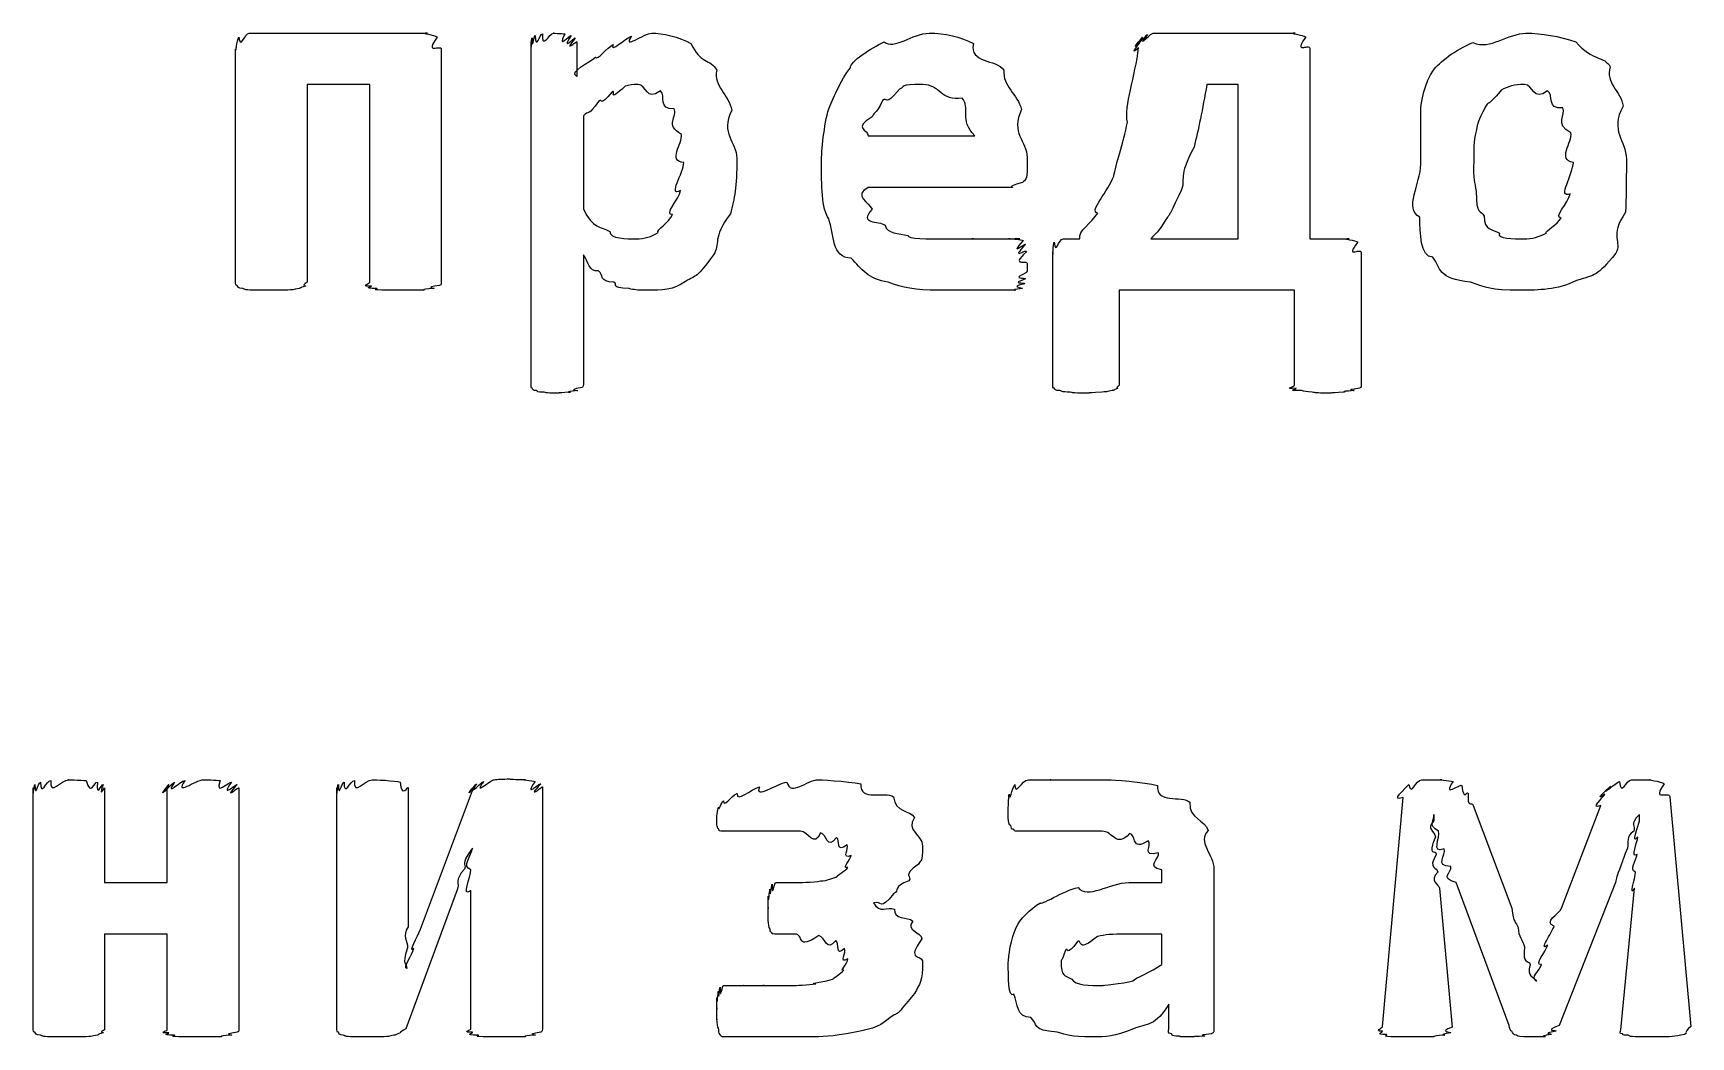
# Model space of a CAD drawing. Header units: millimetres. Extents: x 25 to 190, y 204 to 253.
# Drawn here: x 76.9 to 88.27, y 245.19 to 252.07 of the extents above; entities that cross this region are included whole.
import ezdxf

# ---------------------------------------------------------------- set-up
doc = ezdxf.new("R2010")
doc.units = ezdxf.units.MM
doc.layers.get('0').update_dxf_attribs({"linetype": 'CONTINUOUS'})

msp = doc.modelspace()

# ---------------------------------------------------------------- linework, layer by layer
at = {"color": 0}
for p, q in [((78.3816, 252.073), (79.605, 252.073)), ((80.3162, 249.665), (80.3162, 252.013)), ((80.6305, 252.013), (80.6305, 251.776)), ((84.5841, 252.073), (85.5595, 252.073)), ((78.2877, 250.365), (78.2877, 251.963)), ((79.6989, 251.963), (79.6989, 250.365)), ((85.659, 251.969), (85.659, 250.662)), ((79.2081, 251.721), (78.7785, 251.721)), ((78.7785, 251.721), (78.7785, 250.365)), ((79.2081, 250.365), (79.2081, 251.721)), ((85.1683, 251.721), (84.9535, 251.721)), ((85.1683, 250.662), (85.1683, 251.721)), ((80.6746, 251.506), (80.6746, 250.866)), ((82.6287, 251.368), (83.3617, 251.368)), ((81.3636, 251.186), (81.3636, 251.186)), ((81.7273, 251.214), (81.7273, 251.214)), ((83.7198, 251.219), (83.7198, 251.158)), ((87.4681, 251.186), (87.4681, 251.186)), ((87.8321, 251.208), (87.8321, 251.208)), ((83.6154, 251.015), (82.6287, 251.015)), ((83.9668, 250.662), (84.0825, 250.662)), ((84.5675, 250.662), (85.1683, 250.662)), ((85.659, 250.662), (85.9289, 250.662)), ((80.6746, 250.552), (80.6746, 249.665)), ((83.8951, 249.665), (83.8951, 250.569)), ((86.0118, 250.569), (86.0118, 249.665)), ((85.5543, 250.31), (84.3523, 250.31)), ((84.3523, 250.31), (84.3523, 249.659)), ((85.5543, 249.659), (85.5543, 250.31)), ((76.8985, 245.243), (76.8985, 246.896)), ((77.3892, 246.896), (77.3892, 246.246)), ((77.8192, 246.246), (77.8192, 246.896)), ((78.3096, 246.896), (78.3096, 245.243)), ((78.9824, 245.243), (78.9824, 246.896)), ((79.4727, 246.896), (79.4727, 245.943)), ((79.5556, 245.926), (79.9193, 246.896)), ((80.3935, 246.902), (80.3935, 245.243)), ((86.4277, 246.952), (86.5657, 246.952)), ((87.8664, 246.952), (87.9987, 246.952)), ((86.1579, 245.259), (86.3011, 246.83)), ((86.7805, 246.775), (87.0451, 246.07)), ((87.3869, 246.07), (87.6572, 246.775)), ((88.1309, 246.835), (88.2745, 245.259)), ((86.5106, 246.714), (86.5106, 246.67)), ((87.9217, 246.67), (87.9217, 246.714)), ((84.6434, 246.246), (84.6434, 246.334)), ((85.0015, 246.339), (85.0015, 245.243)), ((77.3892, 246.246), (77.8192, 246.246)), ((79.8089, 246.196), (79.4561, 245.243)), ((79.9028, 245.243), (79.9028, 246.191)), ((81.9933, 246.246), (82.1422, 246.246)), ((84.4173, 246.246), (84.6434, 246.246)), ((86.5491, 246.207), (86.6373, 245.254)), ((87.0285, 245.265), (86.6648, 246.246)), ((87.7563, 246.246), (87.3704, 245.265)), ((87.7947, 245.237), (87.8886, 246.207)), ((82.6714, 246.108), (82.6657, 246.108)), ((77.8192, 245.893), (77.3892, 245.893)), ((77.3892, 245.893), (77.3892, 245.237)), ((77.8192, 245.237), (77.8192, 245.893)), ((82.1256, 245.893), (81.9877, 245.893)), ((84.6434, 245.893), (84.4063, 245.893)), ((84.6434, 245.684), (84.6434, 245.893)), ((83.0019, 245.7), (83.0019, 245.7)), ((84.6928, 245.243), (84.6928, 245.413))]:
    msp.add_line(p, q, dxfattribs=at)
for points in [[(78.2877, 251.963), (78.2877, 251.919), (78.2948, 252.027), (78.3096, 252.046)], [(78.3096, 252.046), (78.3209, 251.955), (78.3512, 252.073), (78.3816, 252.073)], [(79.605, 252.073), (79.5472, 252.073), (79.6562, 252.064), (79.6713, 252.046)], [(79.6713, 252.046), (79.5803, 251.919), (79.6989, 251.999), (79.6989, 251.963)], [(80.3162, 252.013), (80.3162, 251.93), (80.3176, 252.036), (80.3219, 252.04)], [(80.3219, 252.04), (80.3233, 251.941), (80.3328, 252.053), (80.3437, 252.057)], [(80.3437, 252.057), (80.3494, 251.952), (80.3741, 252.068), (80.3935, 252.068)], [(80.3935, 252.068), (80.3892, 251.955), (80.4404, 252.073), (80.4704, 252.073)], [(80.4704, 252.073), (80.4513, 252.073), (80.5286, 252.071), (80.5476, 252.068)], [(80.5476, 252.068), (80.4884, 251.952), (80.5808, 252.064), (80.5917, 252.057)], [(80.5917, 252.057), (80.5145, 251.941), (80.6154, 252.047), (80.6192, 252.04)], [(80.6192, 252.04), (80.5258, 251.926), (80.6305, 252.024), (80.6305, 252.013)], [(80.7572, 251.908), (80.7681, 251.882), (80.8373, 251.974), (80.8785, 251.996)], [(80.8785, 251.996), (80.8524, 251.93), (80.9639, 252.04), (81.0052, 252.052)], [(81.0052, 252.052), (80.9364, 251.955), (81.0948, 252.073), (81.1431, 252.073)], [(81.1431, 252.073), (81.2091, 252.073), (81.3386, 252.049), (81.413, 252.002)], [(81.413, 252.002), (81.4737, 251.864), (81.5453, 251.897), (81.5894, 251.82)], [(82.5073, 251.836), (82.5031, 251.875), (82.6463, 251.972), (82.7387, 252.013)], [(82.7387, 252.013), (82.8051, 251.955), (82.9331, 252.073), (83.0474, 252.073)], [(83.0474, 252.073), (83.1536, 252.073), (83.2651, 252.049), (83.3508, 252.002)], [(83.3508, 252.002), (83.3229, 251.864), (83.505, 251.897), (83.56, 251.82)], [(84.4846, 251.974), (84.4091, 251.904), (84.4917, 252.002), (84.4959, 252.013)], [(84.4959, 252.013), (84.4158, 251.93), (84.504, 252.038), (84.5125, 252.046)], [(84.5125, 252.046), (84.4352, 251.944), (84.5344, 252.058), (84.5453, 252.063)], [(84.5453, 252.063), (84.4571, 251.955), (84.569, 252.073), (84.5841, 252.073)], [(85.5595, 252.073), (85.5045, 252.073), (85.6121, 252.064), (85.6312, 252.046)], [(85.6312, 252.046), (85.5405, 251.922), (85.659, 252.005), (85.659, 251.969)], [(86.5092, 251.82), (86.542, 251.867), (86.6606, 251.963), (86.7791, 252.008)], [(86.7791, 252.008), (86.8976, 251.955), (87.0218, 252.073), (87.1432, 252.073)], [(87.1432, 252.073), (87.2504, 252.073), (87.3704, 252.053), (87.4847, 252.013)], [(87.4847, 252.013), (87.6004, 251.878), (87.6804, 251.919), (87.7217, 251.842)], [(80.6305, 251.776), (80.5699, 251.809), (80.7159, 251.871), (80.7572, 251.908)], [(84.4077, 251.462), (84.3827, 251.573), (84.4628, 251.776), (84.4846, 251.974)], [(81.5894, 251.82), (81.5647, 251.71), (81.6723, 251.651), (81.6942, 251.544)], [(82.3584, 251.555), (82.3778, 251.602), (82.4438, 251.759), (82.5073, 251.836)], [(83.56, 251.82), (83.5505, 251.71), (83.6553, 251.652), (83.6814, 251.55)], [(86.421, 251.539), (86.421, 251.591), (86.45, 251.743), (86.5092, 251.82)], [(87.7217, 251.842), (87.6847, 251.728), (87.7947, 251.678), (87.8099, 251.572)], [(80.8729, 251.671), (80.7752, 251.555), (80.8122, 251.634), (80.7791, 251.605)], [(80.9611, 251.71), (80.8344, 251.588), (80.9018, 251.689), (80.8729, 251.671)], [(81.0493, 251.721), (81.0108, 251.721), (80.99, 251.716), (80.9611, 251.71)], [(81.2038, 251.677), (81.1018, 251.602), (81.1114, 251.721), (81.0493, 251.721)], [(81.2973, 251.555), (81.183, 251.544), (81.2437, 251.646), (81.2038, 251.677)], [(82.8435, 251.688), (82.7387, 251.562), (82.761, 251.643), (82.7278, 251.611)], [(83.0033, 251.721), (82.8298, 251.721), (82.8904, 251.71), (82.8435, 251.688)], [(83.2735, 251.627), (83.1275, 251.602), (83.1247, 251.721), (83.0033, 251.721)], [(84.9535, 251.721), (84.9231, 251.551), (84.8942, 251.408), (84.8653, 251.291)], [(86.9721, 251.682), (86.8645, 251.551), (86.8962, 251.619), (86.8673, 251.572)], [(87.1319, 251.721), (87.0673, 251.721), (87.0162, 251.707), (86.9721, 251.682)], [(87.2917, 251.677), (87.1926, 251.602), (87.194, 251.721), (87.1319, 251.721)], [(87.3965, 251.561), (87.2808, 251.547), (87.3358, 251.651), (87.2917, 251.677)], [(80.7791, 251.605), (80.7089, 251.5), (80.7103, 251.546), (80.6746, 251.506)], [(81.347, 251.379), (81.2313, 251.441), (81.3223, 251.503), (81.2973, 251.555)], [(81.6942, 251.544), (81.6088, 251.382), (81.7273, 251.331), (81.7273, 251.214)], [(82.3087, 251.186), (82.3087, 251.265), (82.3253, 251.445), (82.3584, 251.555)], [(82.7278, 251.611), (82.6752, 251.5), (82.6742, 251.544), (82.6562, 251.5)], [(83.3617, 251.368), (83.2485, 251.478), (83.3356, 251.564), (83.2735, 251.627)], [(83.6814, 251.55), (83.6013, 251.386), (83.7198, 251.336), (83.7198, 251.219)], [(86.421, 251.175), (86.421, 251.254), (86.421, 251.429), (86.421, 251.539)], [(86.8673, 251.572), (86.8066, 251.456), (86.8151, 251.467), (86.8013, 251.401)], [(87.4518, 251.39), (87.3319, 251.448), (87.4215, 251.513), (87.3965, 251.561)], [(87.8099, 251.572), (87.7136, 251.397), (87.8321, 251.343), (87.8321, 251.208)], [(82.6562, 251.5), (82.5211, 251.415), (82.6287, 251.415), (82.6287, 251.368)], [(84.3139, 251.092), (84.3276, 251.17), (84.3813, 251.318), (84.4077, 251.462)], [(81.3636, 251.186), (81.2493, 251.194), (81.358, 251.316), (81.347, 251.379)], [(86.8013, 251.401), (86.7805, 251.327), (86.7847, 251.27), (86.7847, 251.197)], [(87.4681, 251.186), (87.3538, 251.202), (87.4628, 251.327), (87.4518, 251.39)], [(81.3414, 250.993), (81.2493, 250.945), (81.3636, 251.12), (81.3636, 251.186)], [(81.7273, 251.214), (81.7273, 251.007), (81.7122, 250.946), (81.6832, 250.833)], [(82.3584, 250.8), (82.3087, 250.863), (82.3087, 251.038), (82.3087, 251.186)], [(84.8653, 251.291), (84.7506, 251.081), (84.8099, 251.073), (84.7771, 250.993)], [(86.7847, 251.197), (86.7805, 251.062), (86.7904, 251.054), (86.8013, 250.988)], [(87.4462, 250.971), (87.3538, 250.934), (87.4681, 251.109), (87.4681, 251.186)], [(87.8321, 251.208), (87.8321, 251.011), (87.8293, 250.954), (87.8265, 250.844)], [(83.7198, 251.158), (83.7198, 251.059), (83.7089, 251.07), (83.687, 251.048)], [(84.2038, 250.839), (84.1403, 250.85), (84.2807, 250.993), (84.3139, 251.092)], [(86.4154, 250.811), (86.3025, 250.868), (86.421, 251.038), (86.421, 251.175)], [(81.2864, 250.828), (81.2229, 250.824), (81.3304, 250.934), (81.3414, 250.993)], [(82.6287, 251.015), (82.5211, 250.96), (82.6368, 250.91), (82.6562, 250.866)], [(83.687, 251.048), (83.5572, 251.015), (83.6401, 251.015), (83.6154, 251.015)], [(84.7771, 250.993), (84.6847, 250.802), (84.7079, 250.846), (84.6723, 250.795)], [(86.8013, 250.988), (86.8027, 250.817), (86.8303, 250.868), (86.8564, 250.817)], [(87.3855, 250.806), (87.3277, 250.806), (87.4353, 250.908), (87.4462, 250.971)], [(80.6746, 250.866), (80.735, 250.731), (80.797, 250.748), (80.8563, 250.712)], [(82.6562, 250.866), (82.5581, 250.758), (82.7031, 250.789), (82.7444, 250.756)], [(87.8265, 250.844), (87.7108, 250.676), (87.8046, 250.643), (87.7605, 250.563)], [(81.1872, 250.706), (81.172, 250.72), (81.2602, 250.775), (81.2864, 250.828)], [(81.6832, 250.833), (81.5538, 250.665), (81.6183, 250.629), (81.5675, 250.552)], [(82.513, 250.53), (82.3778, 250.53), (82.3944, 250.693), (82.3584, 250.8)], [(82.7444, 250.756), (82.7567, 250.696), (82.8379, 250.702), (82.9042, 250.685)], [(84.0825, 250.662), (84.0631, 250.714), (84.1664, 250.773), (84.2038, 250.839)], [(84.6723, 250.795), (84.6145, 250.702), (84.6032, 250.702), (84.5675, 250.662)], [(86.5036, 250.536), (86.4168, 250.537), (86.4154, 250.704), (86.4154, 250.811)], [(86.8564, 250.817), (86.8535, 250.717), (86.917, 250.73), (86.9611, 250.701)], [(87.2808, 250.701), (87.2726, 250.714), (87.3594, 250.762), (87.3855, 250.806)], [(80.8563, 250.712), (80.8524, 250.662), (80.9748, 250.662), (81.0383, 250.662)], [(81.0383, 250.662), (81.0906, 250.662), (81.1459, 250.676), (81.1872, 250.706)], [(82.9042, 250.685), (82.889, 250.662), (83.0502, 250.662), (83.1465, 250.662)], [(83.1465, 250.662), (83.1797, 250.662), (83.2915, 250.662), (83.3508, 250.662)], [(83.3508, 250.662), (83.2968, 250.662), (83.4581, 250.662), (83.4993, 250.662)], [(83.4993, 250.662), (83.4993, 250.662), (83.578, 250.662), (83.6041, 250.662)], [(83.6041, 250.662), (83.5547, 250.662), (83.6553, 250.662), (83.6704, 250.662)], [(83.6704, 250.662), (83.5794, 250.662), (83.6884, 250.658), (83.6923, 250.651)], [(83.6923, 250.651), (83.5903, 250.533), (83.7046, 250.638), (83.7089, 250.624)], [(83.7089, 250.624), (83.5988, 250.508), (83.7145, 250.596), (83.7145, 250.574)], [(83.8951, 250.569), (83.8951, 250.519), (83.8976, 250.629), (83.9061, 250.64)], [(83.9061, 250.64), (83.9128, 250.544), (83.9364, 250.662), (83.9668, 250.662)], [(85.9289, 250.662), (85.8682, 250.662), (85.9786, 250.654), (85.9896, 250.64)], [(85.9896, 250.64), (85.8933, 250.519), (86.0118, 250.605), (86.0118, 250.569)], [(86.9611, 250.701), (86.9417, 250.662), (87.0603, 250.662), (87.1266, 250.662)], [(87.1266, 250.662), (87.1844, 250.662), (87.2367, 250.675), (87.2808, 250.701)], [(80.7791, 250.442), (80.7089, 250.431), (80.7103, 250.511), (80.6746, 250.552)], [(81.5675, 250.552), (81.4518, 250.394), (81.4518, 250.414), (81.3745, 250.37)], [(82.7663, 250.365), (82.6311, 250.383), (82.5817, 250.456), (82.513, 250.53)], [(83.7145, 250.574), (83.6013, 250.464), (83.7198, 250.524), (83.7198, 250.492)], [(86.7625, 250.365), (86.5339, 250.387), (86.5614, 250.461), (86.5036, 250.536)], [(87.7605, 250.563), (87.6226, 250.398), (87.6254, 250.42), (87.4903, 250.376)], [(80.8838, 250.365), (80.7791, 250.367), (80.815, 250.412), (80.7791, 250.442)], [(83.7089, 250.387), (83.5946, 250.349), (83.7061, 250.365), (83.7036, 250.354)], [(83.7145, 250.431), (83.5988, 250.376), (83.7117, 250.401), (83.7089, 250.387)], [(83.7198, 250.492), (83.7198, 250.409), (83.7173, 250.449), (83.7145, 250.431)], [(78.2987, 250.343), (78.2877, 250.339), (78.2877, 250.357), (78.2877, 250.365)], [(78.3375, 250.321), (78.3015, 250.323), (78.3057, 250.334), (78.2987, 250.343)], [(78.4091, 250.31), (78.3389, 250.312), (78.3551, 250.317), (78.3375, 250.321)], [(78.5301, 250.31), (78.4006, 250.31), (78.4419, 250.31), (78.4091, 250.31)], [(78.6462, 250.31), (78.6144, 250.31), (78.577, 250.31), (78.5301, 250.31)], [(78.7231, 250.321), (78.6765, 250.312), (78.679, 250.312), (78.6462, 250.31)], [(78.7672, 250.337), (78.7178, 250.323), (78.7453, 250.328), (78.7231, 250.321)], [(78.7785, 250.365), (78.7315, 250.334), (78.7742, 250.344), (78.7672, 250.337)], [(79.2194, 250.337), (79.1365, 250.334), (79.2081, 250.354), (79.2081, 250.365)], [(79.2579, 250.321), (79.1503, 250.323), (79.2261, 250.333), (79.2194, 250.337)], [(79.3351, 250.31), (79.1877, 250.312), (79.2759, 250.317), (79.2579, 250.321)], [(79.4561, 250.31), (79.3708, 250.31), (79.3679, 250.31), (79.3351, 250.31)], [(79.5722, 250.31), (79.4674, 250.31), (79.5031, 250.31), (79.4561, 250.31)], [(79.6491, 250.321), (79.5295, 250.312), (79.605, 250.312), (79.5722, 250.31)], [(79.6879, 250.343), (79.5666, 250.323), (79.6671, 250.328), (79.6491, 250.321)], [(79.6989, 250.365), (79.6989, 250.339), (79.6946, 250.349), (79.6879, 250.343)], [(80.9886, 250.321), (80.8482, 250.328), (80.9198, 250.346), (80.8838, 250.365)], [(81.11, 250.31), (81.0355, 250.31), (81.0246, 250.312), (80.9886, 250.321)], [(81.3745, 250.37), (81.2973, 250.31), (81.2091, 250.31), (81.11, 250.31)], [(83.1137, 250.31), (82.9483, 250.31), (82.8657, 250.328), (82.7663, 250.365)], [(83.3286, 250.31), (83.1578, 250.31), (83.1906, 250.31), (83.1137, 250.31)], [(83.505, 250.31), (83.4072, 250.31), (83.3949, 250.31), (83.3286, 250.31)], [(83.6316, 250.31), (83.5106, 250.31), (83.5561, 250.31), (83.505, 250.31)], [(83.687, 250.321), (83.5766, 250.31), (83.6648, 250.31), (83.6316, 250.31)], [(83.7036, 250.354), (83.5875, 250.328), (83.6937, 250.332), (83.687, 250.321)], [(87.11, 250.31), (86.8839, 250.31), (86.8796, 250.328), (86.7625, 250.365)], [(87.4903, 250.376), (87.3538, 250.31), (87.2314, 250.31), (87.11, 250.31)], [(80.3219, 249.637), (80.3162, 249.634), (80.3162, 249.654), (80.3162, 249.665)], [(80.3494, 249.621), (80.3271, 249.619), (80.3286, 249.63), (80.3219, 249.637)], [(80.4044, 249.61), (80.3522, 249.608), (80.3631, 249.614), (80.3494, 249.621)], [(80.4926, 249.604), (80.4002, 249.604), (80.4291, 249.607), (80.4044, 249.61)], [(80.5808, 249.61), (80.4704, 249.604), (80.5286, 249.604), (80.4926, 249.604)], [(80.6358, 249.621), (80.5173, 249.608), (80.6055, 249.61), (80.5808, 249.61)], [(80.6633, 249.642), (80.5438, 249.619), (80.6496, 249.625), (80.6358, 249.621)], [(80.6746, 249.665), (80.6718, 249.637), (80.6704, 249.651), (80.6633, 249.642)], [(83.9061, 249.637), (83.8951, 249.634), (83.8951, 249.654), (83.8951, 249.665)], [(83.9445, 249.621), (83.9089, 249.619), (83.9128, 249.63), (83.9061, 249.637)], [(84.0161, 249.61), (83.9459, 249.612), (83.9625, 249.618), (83.9445, 249.621)], [(84.1319, 249.604), (84.0052, 249.604), (84.0451, 249.607), (84.0161, 249.61)], [(84.2313, 249.61), (84.0934, 249.604), (84.1721, 249.604), (84.1319, 249.604)], [(84.303, 249.621), (84.2656, 249.612), (84.2603, 249.614), (84.2313, 249.61)], [(84.3414, 249.637), (84.303, 249.619), (84.3209, 249.625), (84.303, 249.621)], [(84.3523, 249.659), (84.3167, 249.63), (84.3485, 249.641), (84.3414, 249.637)], [(85.5652, 249.637), (85.4714, 249.63), (85.5543, 249.648), (85.5543, 249.659)], [(85.6036, 249.621), (85.4851, 249.619), (85.5719, 249.63), (85.5652, 249.637)], [(85.6753, 249.61), (85.6396, 249.612), (85.6216, 249.618), (85.6036, 249.621)], [(85.78, 249.604), (85.6989, 249.604), (85.7042, 249.607), (85.6753, 249.61)], [(85.8905, 249.61), (85.7829, 249.604), (85.8241, 249.604), (85.78, 249.604)], [(85.9621, 249.621), (85.8421, 249.612), (85.9194, 249.614), (85.8905, 249.61)], [(86.0005, 249.637), (85.8795, 249.619), (85.9801, 249.625), (85.9621, 249.621)], [(86.0118, 249.665), (86.0118, 249.634), (86.0076, 249.645), (86.0005, 249.637)], [(76.8985, 246.896), (76.8985, 246.804), (76.9013, 246.91), (76.9098, 246.918)], [(76.9098, 246.918), (76.9126, 246.819), (76.9288, 246.931), (76.9482, 246.935)], [(76.9482, 246.935), (76.9497, 246.83), (76.9895, 246.946), (77.0199, 246.946)], [(77.0199, 246.946), (77.0117, 246.833), (77.0929, 246.952), (77.1412, 246.952)], [(77.1412, 246.952), (77.1109, 246.952), (77.2322, 246.949), (77.2626, 246.946)], [(77.2626, 246.946), (77.2915, 246.83), (77.3204, 246.942), (77.3395, 246.935)], [(77.3395, 246.935), (77.3285, 246.819), (77.3698, 246.925), (77.3783, 246.918)], [(77.3783, 246.918), (77.3423, 246.808), (77.3892, 246.907), (77.3892, 246.896)], [(77.8192, 246.896), (77.7476, 246.808), (77.8221, 246.914), (77.8302, 246.918)], [(77.8302, 246.918), (77.7614, 246.819), (77.8496, 246.931), (77.8686, 246.935)], [(77.8686, 246.935), (77.7984, 246.83), (77.9103, 246.946), (77.9406, 246.946)], [(77.9406, 246.946), (77.8605, 246.833), (78.015, 246.952), (78.0673, 246.952)], [(78.0673, 246.952), (78.0782, 246.952), (78.1526, 246.949), (78.183, 246.946)], [(78.183, 246.946), (78.1403, 246.83), (78.2408, 246.942), (78.2602, 246.935)], [(78.2602, 246.935), (78.1773, 246.819), (78.2906, 246.925), (78.2987, 246.918)], [(78.2987, 246.918), (78.1914, 246.804), (78.3096, 246.903), (78.3096, 246.896)], [(78.9824, 246.896), (78.9824, 246.804), (78.9852, 246.91), (78.9933, 246.918)], [(78.9933, 246.918), (78.9961, 246.819), (79.0127, 246.931), (79.0317, 246.935)], [(79.0317, 246.935), (79.0332, 246.83), (79.0734, 246.946), (79.1034, 246.946)], [(79.1034, 246.946), (79.0952, 246.833), (79.1767, 246.952), (79.2247, 246.952)], [(79.2247, 246.952), (79.2385, 246.952), (79.3845, 246.946), (79.4177, 246.935)], [(79.4177, 246.935), (79.4262, 246.815), (79.4727, 246.914), (79.4727, 246.896)], [(79.9193, 246.896), (79.8449, 246.808), (79.9303, 246.916), (79.9412, 246.924)], [(79.9412, 246.924), (79.871, 246.822), (79.9715, 246.936), (79.991, 246.94)], [(79.991, 246.94), (79.9112, 246.833), (80.0365, 246.952), (80.0626, 246.952)], [(80.0626, 246.952), (80.0806, 246.954), (80.1232, 246.957), (80.1673, 246.957)], [(80.1673, 246.957), (80.1688, 246.954), (80.2474, 246.954), (80.2778, 246.952)], [(80.2778, 246.952), (80.228, 246.952), (80.3286, 246.947), (80.3437, 246.94)], [(80.3437, 246.94), (80.2612, 246.822), (80.3741, 246.931), (80.3822, 246.924)], [(80.3822, 246.924), (80.2749, 246.808), (80.3935, 246.908), (80.3935, 246.902)], [(81.7287, 246.858), (81.7259, 246.789), (81.8236, 246.891), (81.8829, 246.902)], [(81.8829, 246.902), (81.8444, 246.815), (82.0043, 246.926), (82.0706, 246.935)], [(82.0706, 246.935), (82.0981, 246.833), (82.211, 246.952), (82.2854, 246.952)], [(82.2854, 246.952), (82.2773, 246.952), (82.4893, 246.942), (82.5775, 246.924)], [(82.5775, 246.924), (82.5722, 246.797), (82.7401, 246.876), (82.8036, 246.835)], [(83.596, 246.852), (83.6013, 246.789), (83.6154, 246.896), (83.6344, 246.918)], [(83.6344, 246.918), (83.6373, 246.833), (83.6842, 246.952), (83.7283, 246.952)], [(83.7283, 246.952), (83.7255, 246.952), (83.8232, 246.952), (83.8824, 246.952)], [(83.8824, 246.952), (83.844, 246.952), (84.0038, 246.952), (84.0701, 246.952)], [(84.0701, 246.952), (84.0976, 246.952), (84.2091, 246.952), (84.2793, 246.952)], [(84.2793, 246.952), (84.2987, 246.952), (84.5234, 246.937), (84.6155, 246.913)], [(84.6155, 246.913), (84.6007, 246.782), (84.781, 246.848), (84.836, 246.797)], [(86.3011, 246.83), (86.202, 246.793), (86.3205, 246.899), (86.3395, 246.918)], [(86.3395, 246.918), (86.3561, 246.833), (86.3865, 246.952), (86.4277, 246.952)], [(86.5657, 246.952), (86.5173, 246.952), (86.6207, 246.947), (86.6429, 246.94)], [(86.6429, 246.94), (86.5657, 246.822), (86.6881, 246.926), (86.7033, 246.913)], [(86.7033, 246.913), (86.716, 246.797), (86.7364, 246.882), (86.7473, 246.858)], [(87.6847, 246.852), (87.5979, 246.793), (87.708, 246.896), (87.7231, 246.907)], [(87.7231, 246.907), (87.6307, 246.819), (87.7616, 246.932), (87.7838, 246.94)], [(87.7838, 246.94), (87.7919, 246.833), (87.8336, 246.952), (87.8664, 246.952)], [(87.9987, 246.952), (87.9574, 246.952), (88.0731, 246.942), (88.0925, 246.924)], [(88.0925, 246.924), (87.9987, 246.797), (88.1271, 246.876), (88.1309, 246.835)], [(81.5908, 246.692), (81.5908, 246.689), (81.5936, 246.745), (81.6021, 246.764)], [(81.6021, 246.764), (81.6046, 246.727), (81.6197, 246.797), (81.6349, 246.808)], [(81.6349, 246.808), (81.6377, 246.753), (81.6846, 246.838), (81.7287, 246.858)], [(82.8036, 246.835), (82.8146, 246.72), (82.9137, 246.75), (82.9469, 246.692)], [(83.5903, 246.753), (83.5903, 246.745), (83.5918, 246.83), (83.596, 246.852)], [(83.5903, 246.687), (83.5903, 246.678), (83.5903, 246.731), (83.5903, 246.753)], [(84.836, 246.797), (84.8321, 246.678), (84.9369, 246.681), (84.963, 246.604)], [(86.7473, 246.858), (86.7378, 246.749), (86.7696, 246.808), (86.7805, 246.775)], [(87.6572, 246.775), (87.5757, 246.745), (87.6734, 246.83), (87.6847, 246.852)], [(81.5908, 246.643), (81.5908, 246.643), (81.5908, 246.673), (81.5908, 246.692)], [(81.6021, 246.615), (81.5936, 246.616), (81.5936, 246.632), (81.5908, 246.643)], [(82.9469, 246.692), (82.8834, 246.605), (83.0019, 246.572), (83.0019, 246.499)], [(83.6069, 246.637), (83.5932, 246.639), (83.5932, 246.668), (83.5903, 246.687)], [(83.6291, 246.61), (83.6083, 246.612), (83.614, 246.626), (83.6069, 246.637)], [(86.5106, 246.67), (86.4553, 246.612), (86.5173, 246.6), (86.5216, 246.56)], [(86.5434, 246.599), (86.4623, 246.639), (86.5216, 246.677), (86.5106, 246.714)], [(87.9217, 246.714), (87.8512, 246.639), (87.8967, 246.639), (87.8829, 246.599)], [(87.9105, 246.56), (87.8582, 246.495), (87.9175, 246.637), (87.9217, 246.67)], [(81.6183, 246.599), (81.6021, 246.601), (81.6046, 246.607), (81.6021, 246.615)], [(81.6349, 246.599), (81.6158, 246.599), (81.6254, 246.599), (81.6183, 246.599)], [(81.6956, 246.599), (81.631, 246.599), (81.6462, 246.599), (81.6349, 246.599)], [(81.8003, 246.599), (81.6903, 246.599), (81.7245, 246.599), (81.6956, 246.599)], [(81.9549, 246.599), (81.8914, 246.599), (81.8444, 246.599), (81.8003, 246.599)], [(82.1641, 246.599), (82.0127, 246.599), (82.0166, 246.599), (81.9549, 246.599)], [(82.302, 246.587), (82.2593, 246.48), (82.2152, 246.599), (82.1641, 246.599)], [(82.4121, 246.555), (82.3433, 246.466), (82.3461, 246.579), (82.302, 246.587)], [(82.484, 246.505), (82.4025, 246.44), (82.441, 246.543), (82.4121, 246.555)], [(83.6567, 246.599), (83.6235, 246.599), (83.6359, 246.601), (83.6291, 246.61)], [(83.7283, 246.599), (83.6482, 246.599), (83.6704, 246.599), (83.6567, 246.599)], [(83.8496, 246.599), (83.7145, 246.599), (83.7614, 246.599), (83.7283, 246.599)], [(84.0147, 246.599), (83.928, 246.599), (83.8962, 246.599), (83.8496, 246.599)], [(84.2352, 246.599), (84.0564, 246.599), (84.0811, 246.599), (84.0147, 246.599)], [(84.4229, 246.582), (84.3291, 246.48), (84.3082, 246.599), (84.2352, 246.599)], [(84.5495, 246.532), (84.431, 246.458), (84.4737, 246.571), (84.4229, 246.582)], [(84.6212, 246.45), (84.4973, 246.414), (84.5827, 246.511), (84.5495, 246.532)], [(84.963, 246.604), (84.8829, 246.524), (85.0015, 246.439), (85.0015, 246.339)], [(86.5216, 246.56), (86.4623, 246.414), (86.5269, 246.479), (86.5269, 246.439)], [(86.5822, 246.477), (86.4884, 246.44), (86.5572, 246.557), (86.5434, 246.599)], [(87.8829, 246.599), (87.8223, 246.561), (87.8526, 246.523), (87.8388, 246.483)], [(87.9052, 246.439), (87.8554, 246.414), (87.9105, 246.519), (87.9105, 246.56)], [(79.9137, 246.483), (79.8202, 246.356), (79.8766, 246.386), (79.8587, 246.339)], [(79.9028, 246.334), (79.834, 246.356), (79.9098, 246.435), (79.9137, 246.483)], [(82.5115, 246.433), (82.4399, 246.4), (82.5017, 246.485), (82.484, 246.505)], [(82.4893, 246.35), (82.4399, 246.341), (82.5115, 246.403), (82.5115, 246.433)], [(83.0019, 246.499), (83.0019, 246.37), (82.9924, 246.412), (82.9744, 246.373)], [(84.6434, 246.334), (84.5273, 246.348), (84.6349, 246.417), (84.6212, 246.45)], [(86.5269, 246.439), (86.4665, 246.334), (86.5339, 246.357), (86.5382, 246.318)], [(86.6263, 246.356), (86.5131, 246.359), (86.596, 246.436), (86.5822, 246.477)], [(87.8388, 246.483), (87.7919, 246.363), (87.8085, 246.402), (87.7947, 246.362)], [(87.8939, 246.318), (87.8473, 246.334), (87.9009, 246.397), (87.9052, 246.439)], [(79.8587, 246.339), (79.787, 246.26), (79.8269, 246.243), (79.8089, 246.196)], [(79.9028, 246.191), (79.8311, 246.138), (79.9028, 246.286), (79.9028, 246.334)], [(82.4177, 246.29), (82.4096, 246.293), (82.4742, 246.329), (82.4893, 246.35)], [(82.9744, 246.373), (82.8506, 246.29), (82.9374, 246.293), (82.9084, 246.257)], [(86.5382, 246.318), (86.4732, 246.253), (86.5449, 246.24), (86.5491, 246.207)], [(86.6648, 246.246), (86.5434, 246.279), (86.6401, 246.315), (86.6263, 246.356)], [(87.7947, 246.362), (87.763, 246.282), (87.7672, 246.282), (87.7563, 246.246)], [(87.8886, 246.207), (87.8445, 246.136), (87.8939, 246.276), (87.8939, 246.318)], [(81.9436, 246.152), (81.9464, 246.087), (81.9506, 246.191), (81.9549, 246.202)], [(81.9549, 246.202), (81.9549, 246.114), (81.963, 246.227), (81.9711, 246.235)], [(81.9711, 246.235), (81.9686, 246.127), (81.9848, 246.246), (81.9933, 246.246)], [(82.1422, 246.246), (82.138, 246.246), (82.2579, 246.248), (82.302, 246.257)], [(82.302, 246.257), (82.3475, 246.26), (82.3874, 246.275), (82.4177, 246.29)], [(82.9084, 246.257), (82.7952, 246.219), (82.8477, 246.193), (82.8036, 246.169)], [(83.8108, 246.108), (83.8069, 246.083), (83.9668, 246.191), (84.0701, 246.213)], [(84.0701, 246.213), (84.1304, 246.127), (84.2878, 246.246), (84.4173, 246.246)], [(81.9436, 246.075), (81.9436, 246.043), (81.9436, 246.13), (81.9436, 246.152)], [(81.9436, 245.987), (81.9436, 245.981), (81.9436, 246.042), (81.9436, 246.075)], [(82.6657, 246.108), (82.707, 246.028), (82.761, 246.086), (82.8089, 246.064)], [(82.8036, 246.169), (82.7112, 246.05), (82.7183, 246.122), (82.6714, 246.108)], [(82.8089, 246.064), (82.8036, 245.988), (82.8985, 246.017), (82.9359, 245.981)], [(83.6454, 245.937), (83.6676, 245.992), (83.7406, 246.064), (83.8108, 246.108)], [(87.0451, 246.07), (87.0574, 245.966), (87.074, 245.981), (87.0892, 245.937)], [(87.3372, 245.948), (87.2561, 245.973), (87.3718, 246.032), (87.3869, 246.07)], [(81.9549, 245.932), (81.9464, 245.933), (81.9464, 245.965), (81.9436, 245.987)], [(82.9359, 245.981), (82.8809, 245.918), (82.9966, 245.907), (82.9966, 245.86)], [(79.4727, 245.943), (79.4262, 245.878), (79.4703, 245.846), (79.4674, 245.799)], [(79.5115, 245.794), (79.4674, 245.752), (79.5405, 245.882), (79.5556, 245.926)], [(81.9658, 245.904), (81.9549, 245.907), (81.9573, 245.921), (81.9549, 245.932)], [(81.9877, 245.893), (81.9658, 245.893), (81.9725, 245.896), (81.9658, 245.904)], [(82.2911, 245.882), (82.1313, 245.775), (82.1916, 245.893), (82.1256, 245.893)], [(82.4068, 245.849), (82.3405, 245.761), (82.3376, 245.874), (82.2911, 245.882)], [(82.4675, 245.794), (82.3983, 245.731), (82.4357, 245.834), (82.4068, 245.849)], [(82.9966, 245.86), (82.8834, 245.705), (83.0019, 245.758), (83.0019, 245.7)], [(83.5903, 245.695), (83.5903, 245.734), (83.6083, 245.867), (83.6454, 245.937)], [(84.0645, 245.843), (83.9872, 245.728), (83.9996, 245.807), (83.9819, 245.783)], [(84.2024, 245.877), (84.0602, 245.757), (84.1005, 245.857), (84.0645, 245.843)], [(84.4063, 245.893), (84.292, 245.893), (84.2603, 245.888), (84.2024, 245.877)], [(87.0892, 245.937), (87.0906, 245.878), (87.1224, 245.849), (87.1333, 245.805)], [(87.2931, 245.816), (87.2229, 245.768), (87.322, 245.904), (87.3372, 245.948)], [(79.4674, 245.799), (79.4233, 245.664), (79.4646, 245.703), (79.4618, 245.656)], [(79.4618, 245.656), (79.4371, 245.664), (79.4964, 245.75), (79.5115, 245.794)], [(82.4893, 245.722), (82.4248, 245.686), (82.4812, 245.772), (82.4675, 245.794)], [(82.4618, 245.645), (82.4248, 245.631), (82.4893, 245.692), (82.4893, 245.722)], [(83.9819, 245.783), (83.9502, 245.679), (83.9541, 245.734), (83.9541, 245.705)], [(87.1333, 245.805), (87.1167, 245.675), (87.1608, 245.723), (87.1721, 245.684)], [(87.249, 245.684), (87.194, 245.679), (87.2779, 245.772), (87.2931, 245.816)], [(82.3845, 245.584), (82.3874, 245.587), (82.4424, 245.623), (82.4618, 245.645)], [(83.0019, 245.7), (83.0019, 245.569), (82.9829, 245.551), (82.9469, 245.485)], [(83.6291, 245.48), (83.5903, 245.444), (83.5903, 245.613), (83.5903, 245.695)], [(83.9541, 245.705), (83.9502, 245.598), (83.9777, 245.613), (84.026, 245.584)], [(84.4448, 245.573), (84.4571, 245.587), (84.5728, 245.635), (84.6434, 245.684)], [(87.1721, 245.684), (87.1418, 245.595), (87.201, 245.604), (87.2162, 245.568)], [(87.2162, 245.568), (87.1679, 245.595), (87.2381, 245.642), (87.249, 245.684)], [(81.5908, 245.457), (81.5936, 245.386), (81.5979, 245.491), (81.6021, 245.502)], [(81.6021, 245.502), (81.6021, 245.411), (81.6088, 245.525), (81.613, 245.529)], [(81.613, 245.529), (81.613, 245.422), (81.6268, 245.54), (81.6349, 245.54)], [(81.6349, 245.54), (81.631, 245.54), (81.6624, 245.54), (81.6846, 245.54)], [(81.6846, 245.54), (81.6751, 245.54), (81.7354, 245.54), (81.7728, 245.54)], [(81.7728, 245.54), (81.752, 245.54), (81.861, 245.54), (81.9161, 245.54)], [(81.9161, 245.54), (81.8624, 245.54), (82.0388, 245.54), (82.12, 245.54)], [(82.12, 245.54), (82.1161, 245.54), (82.2247, 245.543), (82.2688, 245.551)], [(82.2688, 245.551), (82.2082, 245.554), (82.3542, 245.569), (82.3845, 245.584)], [(84.026, 245.584), (84.0493, 245.54), (84.1484, 245.54), (84.2409, 245.54)], [(84.2409, 245.54), (84.2148, 245.54), (84.3813, 245.551), (84.4448, 245.573)], [(81.5908, 245.386), (81.5908, 245.349), (81.5908, 245.438), (81.5908, 245.457)], [(81.5908, 245.309), (81.5908, 245.29), (81.5908, 245.356), (81.5908, 245.386)], [(82.9469, 245.485), (82.8104, 245.322), (82.8559, 245.369), (82.7871, 245.325)], [(83.7449, 245.32), (83.6454, 245.32), (83.6581, 245.416), (83.6291, 245.48)], [(84.6928, 245.413), (84.6046, 245.261), (84.5386, 245.278), (84.4504, 245.243)], [(81.6021, 245.248), (81.5936, 245.245), (81.5936, 245.287), (81.5908, 245.309)], [(82.7871, 245.325), (82.6742, 245.234), (82.6382, 245.245), (82.5391, 245.22)], [(83.9265, 245.22), (83.7449, 245.232), (83.7957, 245.276), (83.7449, 245.32)], [(76.9098, 245.22), (76.8985, 245.217), (76.8985, 245.234), (76.8985, 245.243)], [(76.9482, 245.199), (76.9126, 245.201), (76.9165, 245.212), (76.9098, 245.22)], [(77.0199, 245.188), (76.9497, 245.19), (76.9662, 245.194), (76.9482, 245.199)], [(77.1412, 245.188), (77.0117, 245.188), (77.053, 245.188), (77.0199, 245.188)], [(77.2626, 245.188), (77.2294, 245.188), (77.1924, 245.188), (77.1412, 245.188)], [(77.3395, 245.199), (77.2915, 245.19), (77.2954, 245.19), (77.2626, 245.188)], [(77.3783, 245.215), (77.3285, 245.201), (77.3575, 245.205), (77.3395, 245.199)], [(77.3892, 245.237), (77.3423, 245.212), (77.385, 245.222), (77.3783, 245.215)], [(77.8302, 245.215), (77.7476, 245.212), (77.8192, 245.229), (77.8192, 245.237)], [(77.8686, 245.199), (77.7614, 245.201), (77.8372, 245.211), (77.8302, 245.215)], [(77.9406, 245.188), (77.7984, 245.19), (77.8866, 245.194), (77.8686, 245.199)], [(78.0673, 245.188), (77.9791, 245.188), (77.9734, 245.188), (77.9406, 245.188)], [(78.183, 245.188), (78.0782, 245.188), (78.1142, 245.188), (78.0673, 245.188)], [(78.2602, 245.199), (78.1403, 245.19), (78.2161, 245.19), (78.183, 245.188)], [(78.2987, 245.22), (78.1773, 245.201), (78.2782, 245.205), (78.2602, 245.199)], [(78.3096, 245.243), (78.3096, 245.217), (78.3057, 245.227), (78.2987, 245.22)], [(78.9933, 245.22), (78.9824, 245.217), (78.9824, 245.234), (78.9824, 245.243)], [(79.0265, 245.199), (78.9961, 245.201), (79.0004, 245.212), (78.9933, 245.22)], [(79.0981, 245.188), (79.0293, 245.19), (79.0444, 245.194), (79.0265, 245.199)], [(79.2081, 245.188), (79.0885, 245.188), (79.127, 245.188), (79.0981, 245.188)], [(79.3076, 245.188), (79.1725, 245.188), (79.2484, 245.188), (79.2081, 245.188)], [(79.3736, 245.199), (79.3418, 245.19), (79.3323, 245.19), (79.3076, 245.188)], [(79.4177, 245.215), (79.3792, 245.199), (79.3916, 245.201), (79.3736, 245.199)], [(79.4561, 245.243), (79.4011, 245.212), (79.4286, 245.222), (79.4177, 245.215)], [(79.9137, 245.22), (79.8311, 245.217), (79.9028, 245.234), (79.9028, 245.243)], [(79.9525, 245.199), (79.8449, 245.201), (79.9207, 245.212), (79.9137, 245.22)], [(80.0294, 245.188), (79.8862, 245.19), (79.9744, 245.194), (79.9525, 245.199)], [(80.1508, 245.188), (80.0654, 245.188), (80.0626, 245.188), (80.0294, 245.188)], [(80.2665, 245.188), (80.1617, 245.188), (80.1977, 245.188), (80.1508, 245.188)], [(80.3437, 245.199), (80.2238, 245.19), (80.2996, 245.19), (80.2665, 245.188)], [(80.3822, 245.22), (80.2612, 245.201), (80.3617, 245.205), (80.3437, 245.199)], [(80.3935, 245.243), (80.3935, 245.217), (80.3892, 245.227), (80.3822, 245.22)], [(81.613, 245.204), (81.6021, 245.212), (81.6046, 245.233), (81.6021, 245.248)], [(81.6462, 245.188), (81.613, 245.188), (81.6197, 245.193), (81.613, 245.204)], [(81.7178, 245.188), (81.6419, 245.188), (81.6599, 245.188), (81.6462, 245.188)], [(81.8444, 245.188), (81.7122, 245.188), (81.7534, 245.188), (81.7178, 245.188)], [(82.0099, 245.188), (81.9284, 245.188), (81.8956, 245.188), (81.8444, 245.188)], [(82.2082, 245.188), (82.0498, 245.188), (82.072, 245.188), (82.0099, 245.188)], [(82.5391, 245.22), (82.3627, 245.188), (82.3323, 245.188), (82.2082, 245.188)], [(84.1692, 245.188), (84.0052, 245.188), (83.9996, 245.199), (83.9265, 245.22)], [(84.4504, 245.243), (84.3097, 245.188), (84.2684, 245.188), (84.1692, 245.188)], [(84.7094, 245.209), (84.6776, 245.209), (84.6928, 245.227), (84.6928, 245.243)], [(84.7591, 245.193), (84.6998, 245.194), (84.7203, 245.201), (84.7094, 245.209)], [(84.8473, 245.188), (84.7439, 245.188), (84.781, 245.189), (84.7591, 245.193)], [(84.9355, 245.193), (84.8212, 245.188), (84.8872, 245.188), (84.8473, 245.188)], [(84.9849, 245.209), (84.861, 245.194), (84.9574, 245.196), (84.9355, 245.193)], [(85.0015, 245.243), (85.0015, 245.209), (84.9962, 245.217), (84.9849, 245.209)], [(86.1579, 245.226), (86.0986, 245.223), (86.1579, 245.248), (86.1579, 245.259)], [(86.1854, 245.204), (86.1025, 245.205), (86.1603, 245.218), (86.1579, 245.226)], [(86.2513, 245.188), (86.1314, 245.19), (86.1991, 245.196), (86.1854, 245.204)], [(86.3727, 245.188), (86.3078, 245.188), (86.2803, 245.188), (86.2513, 245.188)], [(86.4994, 245.188), (86.414, 245.188), (86.4277, 245.188), (86.3727, 245.188)], [(86.5822, 245.199), (86.4775, 245.19), (86.5325, 245.19), (86.4994, 245.188)], [(86.6263, 245.215), (86.5216, 245.199), (86.6041, 245.201), (86.5822, 245.199)], [(86.6373, 245.254), (86.5353, 245.217), (86.6331, 245.226), (86.6263, 245.215)], [(87.0451, 245.226), (87.0356, 245.223), (87.0313, 245.249), (87.0285, 245.265)], [(87.0783, 245.199), (87.0536, 245.201), (87.056, 245.215), (87.0451, 245.226)], [(87.128, 245.188), (87.0797, 245.19), (87.092, 245.194), (87.0783, 245.199)], [(87.1996, 245.188), (87.1167, 245.188), (87.1456, 245.188), (87.128, 245.188)], [(87.2712, 245.188), (87.1746, 245.188), (87.2285, 245.188), (87.1996, 245.188)], [(87.3153, 245.204), (87.212, 245.19), (87.2892, 245.19), (87.2712, 245.188)], [(87.3485, 245.226), (87.2381, 245.205), (87.3291, 245.211), (87.3153, 245.204)], [(87.3704, 245.265), (87.2561, 245.223), (87.3594, 245.237), (87.3485, 245.226)], [(87.8057, 245.209), (87.7782, 245.209), (87.7947, 245.226), (87.7947, 245.237)], [(87.8445, 245.199), (87.7919, 245.199), (87.8127, 245.205), (87.8057, 245.209)], [(87.9217, 245.188), (87.8293, 245.19), (87.8625, 245.194), (87.8445, 245.199)], [(88.0484, 245.188), (87.8953, 245.188), (87.9546, 245.188), (87.9217, 245.188)], [(88.2304, 245.204), (88.156, 245.188), (88.1394, 245.188), (88.0484, 245.188)], [(88.2745, 245.259), (88.2153, 245.209), (88.2594, 245.215), (88.2304, 245.204)]]:
    msp.add_open_spline(points, degree=3, dxfattribs=at)

doc.saveas('drawing.dxf')
